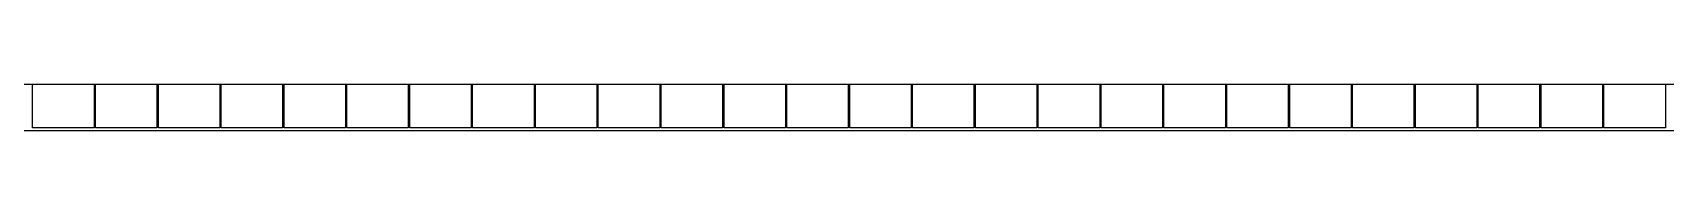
# Model space of a CAD drawing. Header units: millimetres. Extents: x -403105 to 8598000, y -894400 to 0.
# Drawn here: x 1892000 to 4126000, y -831000 to -771600 of the extents above; entities that cross this region are included whole.
import ezdxf

# ---------------------------------------------------------------- set-up
doc = ezdxf.new("R2010")
doc.units = ezdxf.units.MM
doc.layers.get('Defpoints').update_dxf_attribs({"color": 6})
doc.layers.add('print', color=5, linetype='Continuous')

msp = doc.modelspace()

# ---------------------------------------------------------------- linework, layer by layer
at = {"layer": 'Defpoints'}
for p in [(0, 0), (0, -63400), (0, -581400), (0, -644800), (0, -708200), (0, -771600), (0, -835000)]:
    msp.add_xline(p, (1, 0), dxfattribs=at)
at = {"layer": 'print'}
for points in [[(1976000, -831000), (1892000, -831000), (1892000, -771600), (1976000, -771600)], [(2062000, -831000), (1978000, -831000), (1978000, -771600), (2062000, -771600)], [(2148000, -831000), (2064000, -831000), (2064000, -771600), (2148000, -771600)], [(2234000, -831000), (2150000, -831000), (2150000, -771600), (2234000, -771600)], [(2320000, -831000), (2236000, -831000), (2236000, -771600), (2320000, -771600)], [(2406000, -831000), (2322000, -831000), (2322000, -771600), (2406000, -771600)], [(2492000, -831000), (2408000, -831000), (2408000, -771600), (2492000, -771600)], [(2578000, -831000), (2494000, -831000), (2494000, -771600), (2578000, -771600)], [(2664000, -831000), (2580000, -831000), (2580000, -771600), (2664000, -771600)], [(2750000, -831000), (2666000, -831000), (2666000, -771600), (2750000, -771600)], [(2836000, -831000), (2752000, -831000), (2752000, -771600), (2836000, -771600)], [(2922000, -831000), (2838000, -831000), (2838000, -771600), (2922000, -771600)], [(3008000, -831000), (2924000, -831000), (2924000, -771600), (3008000, -771600)], [(3094000, -831000), (3010000, -831000), (3010000, -771600), (3094000, -771600)], [(3180000, -831000), (3096000, -831000), (3096000, -771600), (3180000, -771600)], [(3266000, -831000), (3182000, -831000), (3182000, -771600), (3266000, -771600)], [(3352000, -831000), (3268000, -831000), (3268000, -771600), (3352000, -771600)], [(3438000, -831000), (3354000, -831000), (3354000, -771600), (3438000, -771600)], [(3524000, -831000), (3440000, -831000), (3440000, -771600), (3524000, -771600)], [(3610000, -831000), (3526000, -831000), (3526000, -771600), (3610000, -771600)], [(3696000, -831000), (3612000, -831000), (3612000, -771600), (3696000, -771600)], [(3782000, -831000), (3698000, -831000), (3698000, -771600), (3782000, -771600)], [(3868000, -831000), (3784000, -831000), (3784000, -771600), (3868000, -771600)], [(3954000, -831000), (3870000, -831000), (3870000, -771600), (3954000, -771600)], [(4040000, -831000), (3956000, -831000), (3956000, -771600), (4040000, -771600)], [(4126000, -831000), (4042000, -831000), (4042000, -771600), (4126000, -771600)]]:
    msp.add_lwpolyline(points, close=True, dxfattribs=at)

doc.saveas('drawing.dxf')
